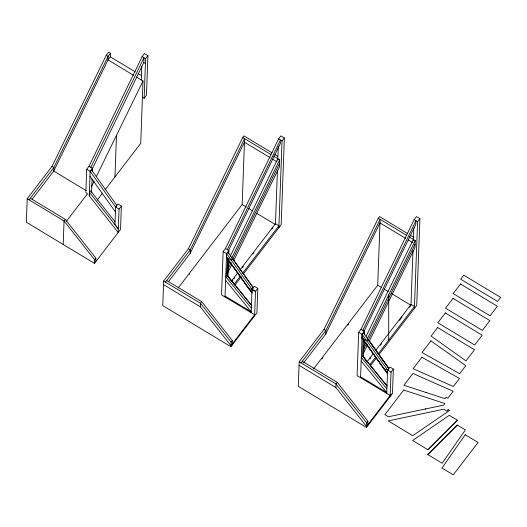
<?xml version="1.0" encoding="UTF-8"?>
<svg xmlns="http://www.w3.org/2000/svg" width="527" height="527" viewBox="0 0 527 527"><rect width="100%" height="100%" fill="white"/><g stroke="black" fill="none" stroke-linecap="round" stroke-linejoin="round"><path stroke-width="0.79" d="M89.386 192.263L118.325 228.902L114.952 224.621L115.597 207.019L117.929 203.975L121.381 206.064L119.049 209.1L118.2 232.466L89.261 195.827L89.386 192.263L90.552 190.734L115.077 221.88M253.243 287.762L232.493 258.599L231.261 260.206L226.458 257.328L251.913 292.9L252.038 289.336L253.276 287.716L227.835 252.051L226.597 253.671L225.009 296.984L254.64 314.784L230.951 345.692L200.365 306.852L163.522 284.626M407.615 233.56L379.526 216.61L378.281 218.231L324.006 329.401L299.198 361.772L298.295 386.324L366.456 427.443L392.47 393.504L393.366 369.091L389.914 367.009L387.589 370.04L387.457 373.61L362.016 337.952L362.141 334.388L363.38 332.768L388.827 368.426L387.589 370.04L386.732 393.412L390.184 395.5M32.127 199.239L53.734 171.051L108.009 59.88L110.334 56.85L110.466 53.28L108.621 52.166L106.296 55.197L52.021 166.367L27.213 198.738L26.35 222.249L94.511 263.375L120.525 229.429L121.381 206.064M63.194 244.482L64.057 220.965L65.295 219.351L30.296 198.231M142.415 97.225L144.141 98.266L146.466 95.235L147.922 55.631L144.464 53.55L142.138 56.587L89.03 166.236L86.705 169.272L85.848 192.638L87.574 193.686L66.158 221.617M89.261 195.827L90.157 171.354L91.395 169.734L116.836 205.398L115.597 207.019L119.049 209.1M91.586 192.823L92.093 178.917M92.363 171.565L92.482 168.317L89.03 166.236M94.511 263.375L94.643 259.804L95.881 258.184L65.295 219.351M95.749 261.754L95.881 258.184M114.945 176.953L116.474 135.353M141.282 79.952L141.783 66.277M136.434 77.028L143.008 81L140.729 143.318L105.031 189.891M92.126 169.253L143.805 62.568L143.983 57.693L90.868 167.349M144.141 98.266L145.597 58.668L147.922 55.631M272.07 152.843L243.981 135.894L242.736 137.514L188.462 248.685L163.653 281.056L162.751 305.607L230.912 346.726L256.926 312.788L257.822 288.374L254.37 286.293L252.044 289.33L251.181 312.695L251.214 311.793L225.042 296.075M189.404 274.35L189.443 273.309M168.568 281.556L190.175 253.362L190.306 249.791L244.581 138.627L242.163 204.516L178.146 288.045M200.365 306.852L200.497 303.282L201.736 301.661L166.736 280.548M243.342 274.053L281.181 224.68L284.363 137.949L280.904 135.867L278.579 138.904L225.47 248.553L223.138 251.59L221.551 294.903L225.009 296.984M251.339 308.203L225.754 276.701L226.966 275.107L227.585 258.158L226.992 275.087L230.826 280.39M227.967 276.728L228.56 260.424M228.804 253.895L228.922 250.635L225.47 248.553M230.912 346.726L231.083 342.122L232.321 340.501L201.736 301.661M232.15 345.113L232.321 340.501M254.6 315.818L255.496 291.411L257.822 288.374M239.93 270.055L275.469 223.685L277.413 170.728M277.801 160.129L278.302 146.526M273.697 156.19L279.699 159.813L279.435 166.954L233.58 260.878M278.855 227.717L282.037 140.986L284.363 137.949M303.624 362.912L325.719 334.078L325.851 330.508L380.125 219.344L377.707 285.232L313.69 368.762M391.423 393.88L366.496 426.409L335.91 387.569L336.042 383.999L337.28 382.378L302.281 361.265M378.887 354.763L416.725 305.397L419.907 218.665L416.449 216.584L414.123 219.614L361.015 329.27L358.689 332.3L357.095 375.613L386.732 393.412L386.759 392.51L360.587 376.792M360.554 377.701L362.141 334.388L364.467 331.351L361.015 329.27M386.884 388.913L361.298 357.418L362.51 355.824L363.156 338.841M363.505 357.523L364.137 340.376M364.348 334.632L364.467 331.351M366.456 427.443L366.627 422.832L367.866 421.218L337.28 382.378M367.694 425.823L367.866 421.218M388.702 294.883L388.709 340.093M390.145 396.535L391.041 372.128L393.366 369.091M375.474 350.771L411.014 304.402L412.99 250.628M413.346 240.846L413.814 228.053M409.242 236.906L415.243 240.529L414.98 247.67L369.071 341.694M414.4 308.433L417.582 221.702L419.907 218.665M227.308 249.666L280.423 140.011L280.292 143.581L228.613 250.272M362.853 330.376L415.968 220.727L415.836 224.298L363.801 331.727M91.257 186.999L94.135 181.097M96.303 176.67L143.008 81M190.175 253.362L244.449 142.198L270.101 157.672M230.194 256.326L277.854 158.699M228.059 265.568L229.864 261.873M231.676 258.177L279.699 159.813M227.934 269.139L231.182 262.486M232.624 259.528L279.567 163.383M227.802 272.709L231.775 264.574M325.719 334.078L379.993 222.914L405.645 238.388M366.1 336.298L413.399 239.416M363.241 347.043L365.389 342.636M367.181 338.96L415.243 240.529M363.465 349.875L366.693 343.268M368.129 340.323L415.111 244.1M363.334 353.446L367.642 344.632M233.948 267.788L248.955 288.783L252.044 289.33L255.496 291.411L252.038 289.336L226.597 253.671L223.138 251.59M369.493 348.505L362.016 337.952M110.466 53.28L108.14 56.31L53.866 167.481L29.057 199.852M115.597 207.019L90.157 171.354L92.482 168.317M97.1 200.24L102.554 193.126M165.491 282.169L190.306 249.791L188.462 248.685M228.922 250.635L226.597 253.671L226.472 257.235L248.961 288.77M231.419 281.161L237.927 272.67M231.887 281.418L232.888 280.107M233.889 278.803L234.89 277.498M242.4 267.696L243.402 266.392M252.914 253.981L253.915 252.677M271.932 229.166L272.933 227.862M233.909 284.501L240.411 276.016M242.413 273.408L278.928 225.767L275.469 223.685M234.838 285.147L241.34 276.662M301.042 362.879L325.851 330.508L324.006 329.401M322.004 358.907L322.985 357.622M347.827 325.212L348.821 323.914M388.827 368.426L368.037 339.309L366.805 340.923L362.009 338.038L387.457 373.61M366.963 361.878L373.472 353.386M369.934 358.867L370.936 357.556M380.448 345.152L381.449 343.841M399.473 320.33L401.976 317.063M409.479 307.267L410.48 305.963M369.888 364.651L375.83 356.898M378.307 353.663L414.472 306.483L411.014 304.402M370.382 365.863L376.383 358.031M384.499 369.499L387.589 370.04L391.041 372.128M457.469 420.23L427.964 449.768L412.588 440.493L449.32 415.316L457.469 420.23L427.964 449.768M457.298 425.026L427.786 454.564L442.16 463.233L465.394 429.907L457.298 425.026L427.786 454.564M425.256 409.011L425.757 408.906M414.123 219.614L417.582 221.702M142.138 56.587L145.597 58.668M278.579 138.904L282.037 140.986M143.805 62.568L145.419 63.536M410.428 235.253L413.939 237.374M274.883 154.543L277.689 156.236M378.281 218.231L406.469 235.233M110.334 56.85L135.287 71.903M138.061 73.576L141.526 75.671M106.296 55.197L108.14 56.31L108.009 59.88L133.66 75.354M242.736 137.514L270.924 154.516M408.418 240.062L412.575 242.572M272.176 158.923L277.031 161.855M377.707 285.232L381.173 287.327M383.946 289L388.109 291.503M391.574 293.598L410.981 305.311M242.163 204.516L246.32 207.025M248.401 208.284L252.565 210.793M256.721 213.303L275.437 224.594M358.689 332.3L362.141 334.388L387.589 370.04M86.705 169.272L90.157 171.354M52.021 166.367L53.866 167.481L53.734 171.051L86.316 190.708M299.198 361.772L336.042 383.999L366.627 422.832M27.213 198.738L64.057 220.965L94.643 259.804M163.653 281.056L200.497 303.282L231.083 342.122M299.066 365.343L335.91 387.569M362.51 355.824L387.075 386.06L362.536 355.797L367.332 362.431M226.966 275.107L251.531 305.35L226.992 275.087M361.166 360.988L386.719 392.556M225.622 280.272L251.175 311.846M369.519 348.472L384.512 369.486M89.979 176.222L115.42 211.887M368.037 339.309L388.788 368.478M248.968 288.763L251.913 292.9M426.093 392.49L444.972 398.695L446.132 397.18L447.864 398.221L453.174 391.284L412.944 373.478L403.913 385.27L426.093 392.49M465.216 434.703L441.982 468.022L453.273 474.834L478.081 442.463L465.216 434.703M463.806 275.186L460.703 279.231L497.547 301.457L500.65 297.412L463.806 275.186M460.532 284.02L453.2 293.585L490.044 315.818L497.376 306.253L460.532 284.02M453.022 298.381L445.513 308.183L482.357 330.409L489.866 320.607L453.022 298.381M445.335 312.972L437.818 322.774L474.662 345.001L482.179 335.198L445.335 312.972M437.647 327.563L431.106 336.094L466 360.87L474.491 349.796L437.647 327.563M430.934 340.883L422.055 352.471L459.676 373.683L465.828 365.659L430.934 340.883M421.883 357.26L413.122 368.683L453.352 386.495L459.498 378.472L421.883 357.26M403.735 390.059L384.868 414.677L388.373 416.785L443.8 405.105L444.795 403.491L403.735 390.059M448.102 409.683L446.936 411.198L443.648 409.216L388.221 420.895L412.766 435.704L449.498 410.526L448.102 409.683"/></g></svg>
